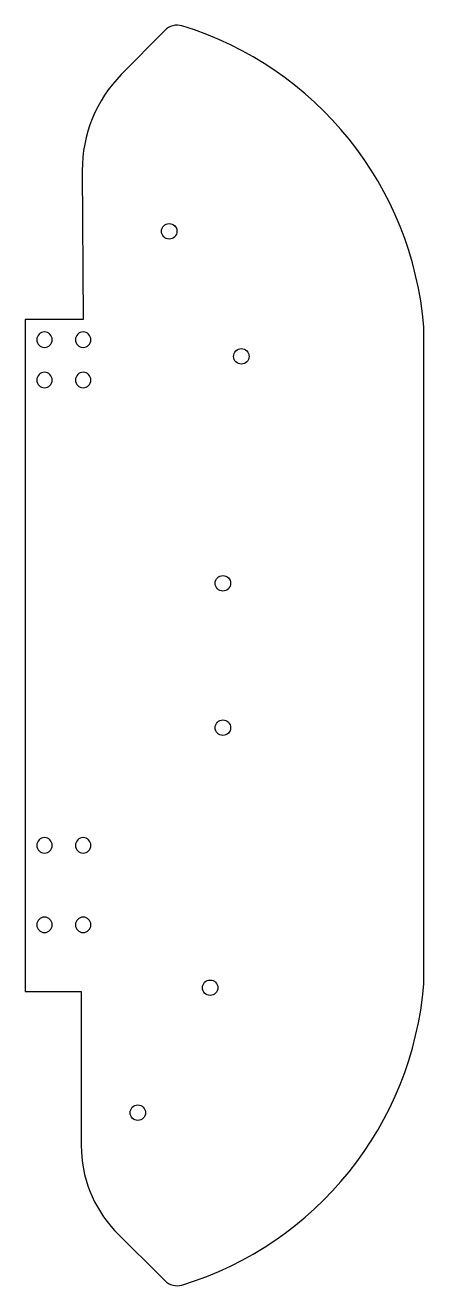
# Model space of a CAD drawing. Header units: millimetres. Extents: x 123 to 200, y -122 to 122.
import ezdxf

# ---------------------------------------------------------------- set-up
doc = ezdxf.new("R2010")
doc.units = ezdxf.units.MM
doc.layers.get('0').update_dxf_attribs({"linetype": 'CONTINUOUS'})

msp = doc.modelspace()

# ---------------------------------------------------------------- linework, layer by layer
msp.add_lwpolyline([(133.69, 93.99), (133.89, 65.13), (122.62, 65.13), (122.62, -65.12), (133.5, -65.12), (133.5, -95, 0.189703), (139.99, -111.49), (149.72, -121.21, 0.273461), (153.05, -122.07, 0.307173), (200, -63.7), (200, 63.7, 0.307117), (153.06, 122.07, 0.275278), (149.72, 121.2), (141.28, 112.65, 0.198912)], format="xyb", close=True)
for centre in [(150.58, 82.24), (164.58, 57.99), (161, 14), (161, -14), (158.52, -64.42), (144.48, -88.65)]:
    msp.add_circle(centre, 1.5)
at = {"extrusion": (0, 0, -1)}
for centre in [(-126.37, 61.22), (-133.87, 61.22), (-126.37, 53.4), (-133.87, 53.4), (-126.37, -36.82), (-133.87, -36.82), (-126.37, -52.22), (-133.87, -52.22)]:
    msp.add_circle(centre, 1.5, dxfattribs=at)

doc.saveas('drawing.dxf')
